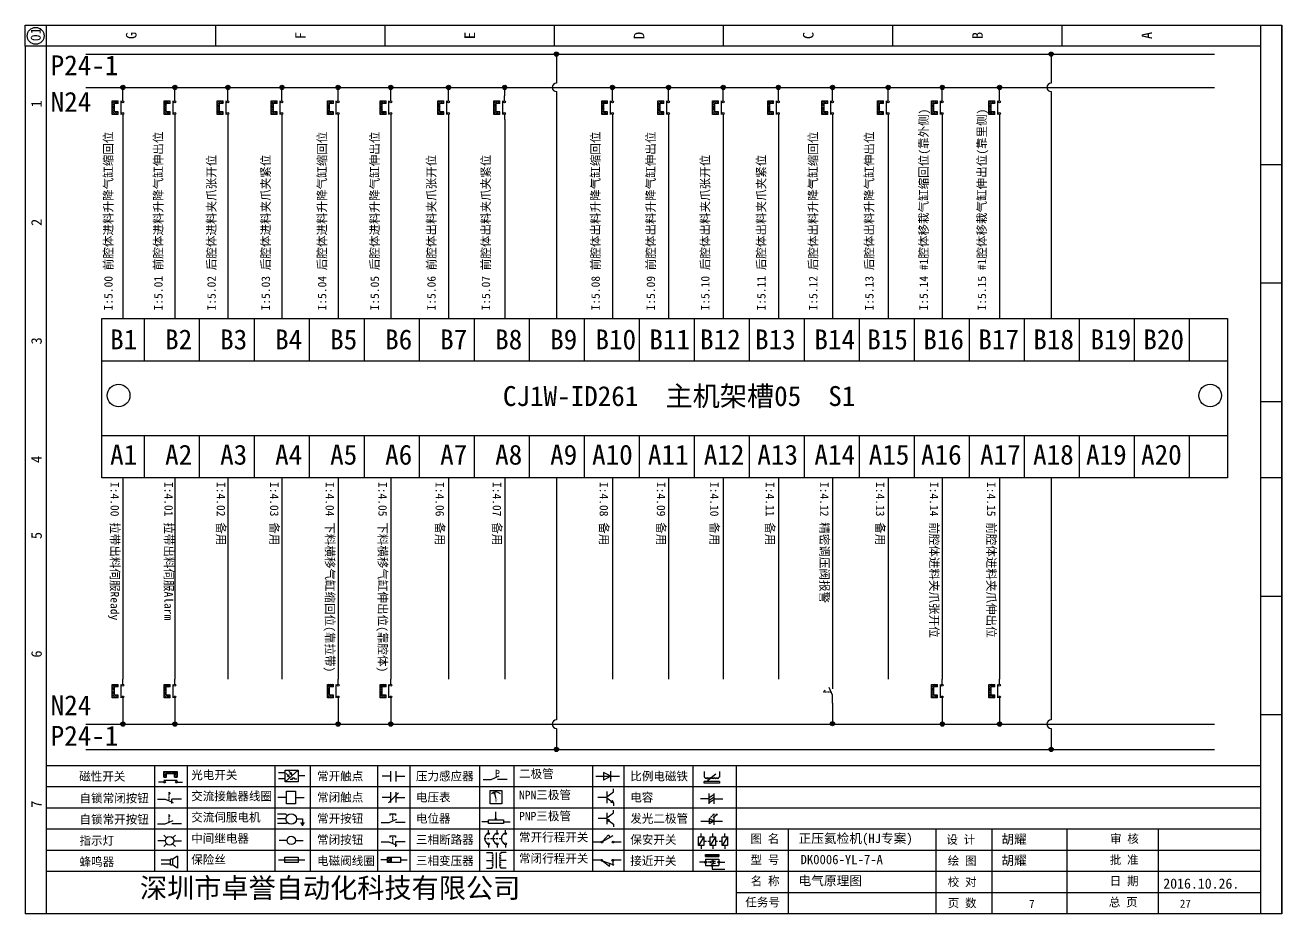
# Model space of a CAD drawing. Header units: millimetres. Extents: x -97 to 5214, y -62 to 3239.
# Drawn here: x 624 to 921, y 749.8 to 959.8 of the extents above; entities that cross this region are included whole.
import ezdxf

# ---------------------------------------------------------------- set-up
doc = ezdxf.new("R2010")
doc.units = ezdxf.units.MM
doc.styles.get("Standard").update_dxf_attribs({"font": 'SimSun.ttf'})
doc.styles.add('汉字', font='NSimSun.ttf')

# ---------------------------------------------------------------- blocks, each defined once
blk = doc.blocks.new('磁性开关')
at = {"linetype": 'ByBlock'}
h = blk.add_hatch(dxfattribs=at)
h.set_pattern_fill('ANSI31', color=256, scale=0.1, style=0)
h.paths.add_polyline_path([(-1907.69, -775.29), (-1910.88, -775.29), (-1910.88, -776.69), (-1910.25, -776.69), (-1910.25, -775.79), (-1908.31, -775.79), (-1908.31, -776.69), (-1907.69, -776.69)])
for p, q in [((-1910.91, -777.81), (-1912.09, -777.81)), ((-1910.88, -776.69), (-1910.88, -775.29)), ((-1910.88, -775.29), (-1907.69, -775.29)), ((-1910.88, -776.69), (-1910.25, -776.69)), ((-1910.88, -777.39), (-1907.69, -777.39)), ((-1910.25, -776.69), (-1910.25, -775.79)), ((-1910.25, -775.79), (-1908.31, -775.79)), ((-1908.31, -776.69), (-1908.31, -775.79)), ((-1908.31, -776.69), (-1907.69, -776.69)), ((-1907.69, -775.29), (-1907.69, -776.69)), ((-1907.66, -777.81), (-1906.48, -777.81))]:
    blk.add_line(p, q, dxfattribs=at)
for centre in [(-1910.68, -777.81), (-1907.88, -777.81)]:
    blk.add_circle(centre, 0.225, dxfattribs=at)
blk = doc.blocks.new('*U75')
at = {"linetype": 'ByBlock'}
for p, q in [((-1909.23, -780.45), (-1909.23, -780.67)), ((-1909.23, -780.45), (-1908.92, -780.84)), ((-1909.23, -780.84), (-1909.23, -781.05)), ((-1911.92, -782.07), (-1910.06, -782.07)), ((-1910.06, -782.07), (-1908.18, -782.88)), ((-1909.23, -781.23), (-1909.23, -781.44)), ((-1909.23, -781.61), (-1909.23, -781.83)), ((-1909.23, -782), (-1909.23, -782.21)), ((-1909.23, -782.38), (-1909.23, -782.43)), ((-1908.52, -783.07), (-1908.52, -782.07)), ((-1906.25, -782.07), (-1908.52, -782.07))]:
    blk.add_line(p, q, dxfattribs=at)
blk = doc.blocks.new('*U76')
at = {"linetype": 'ByBlock'}
for p, q in [((-1911.92, -792.89), (-1910.06, -792.89)), ((-1910.06, -792.89), (-1908.18, -792.08)), ((-1908.88, -791.17), (-1909.23, -790.71)), ((-1909.23, -790.71), (-1909.23, -790.92)), ((-1909.23, -791.09), (-1909.23, -791.31)), ((-1909.23, -791.48), (-1909.23, -791.69)), ((-1909.23, -791.86), (-1909.23, -792.08)), ((-1909.23, -792.25), (-1909.23, -792.47)), ((-1906.25, -792.89), (-1908.52, -792.89))]:
    blk.add_line(p, q, dxfattribs=at)
blk = doc.blocks.new('蜂鸣器')
at = {"linetype": 'ByBlock'}
for p, q in [((-1907.17, -795.53), (-1908.25, -796.26)), ((-1907.17, -795.53), (-1907.17, -798.41)), ((-1908.8, -796.48), (-1911.01, -796.48)), ((-1908.8, -797.46), (-1911.01, -797.46)), ((-1908.25, -796.26), (-1908.8, -796.26)), ((-1908.8, -797.68), (-1908.8, -796.26)), ((-1908.25, -797.68), (-1908.8, -797.68)), ((-1908.25, -797.68), (-1908.25, -796.26)), ((-1907.17, -798.41), (-1908.25, -797.68))]:
    blk.add_line(p, q, dxfattribs=at)
blk = doc.blocks.new('指示灯')
at = {"linetype": 'ByBlock'}
for p, q in [((-1854.25, -776.92), (-1856.06, -776.92)), ((-1854.62, -775.59), (-1853.97, -776.23)), ((-1854.62, -778.25), (-1853.97, -777.61)), ((-1851.9, -775.59), (-1852.54, -776.23)), ((-1851.9, -778.25), (-1852.54, -777.61)), ((-1852.26, -776.92), (-1850.45, -776.92))]:
    blk.add_line(p, q, dxfattribs=at)
blk.add_circle((-1853.26, -776.92), 0.992, dxfattribs=at)
blk = doc.blocks.new('光电开关')
at = {"linetype": 'ByBlock'}
h = blk.add_hatch(dxfattribs=at)
h.set_pattern_fill('ANSI31', color=256, scale=0.01, style=0)
h.set_pattern_definition([(45, (0.172267, 0), (-0.0224506403, 0.0224506403), [])])
h.paths.add_polyline_path([(-1882.44, -776.34), (-1882.5, -775.91), (-1882.68, -776.07)])
h.paths.add_polyline_path([(-1882.44, -776.34), (-1882.68, -776.07), (-1882.86, -776.23)])
h.paths.add_polyline_path([(-1883.11, -776.45), (-1883.29, -776.61), (-1883.05, -776.88)])
h.paths.add_polyline_path([(-1883.29, -776.61), (-1883.47, -776.77), (-1883.05, -776.88)])
for p, q in [((-1884.01, -775.96), (-1885.56, -775.96)), ((-1884.01, -777.39), (-1885.56, -777.39)), ((-1880.91, -775.3), (-1884.01, -778.05)), ((-1883.75, -776.09), (-1883.05, -776.88)), ((-1883.11, -776.45), (-1883.47, -776.77)), ((-1883.05, -776.88), (-1883.47, -776.77)), ((-1883.14, -775.55), (-1882.44, -776.34)), ((-1883.05, -776.88), (-1883.11, -776.45)), ((-1882.5, -775.91), (-1882.86, -776.23)), ((-1882.44, -776.34), (-1882.86, -776.23)), ((-1882.78, -777.47), (-1882.23, -777.47)), ((-1882.44, -776.34), (-1882.5, -775.91)), ((-1882.23, -777.47), (-1882.23, -777.14)), ((-1882.23, -777.14), (-1881.78, -777.14)), ((-1881.78, -777.47), (-1881.78, -777.14)), ((-1881.23, -777.47), (-1881.78, -777.47)), ((-1879.37, -776.67), (-1880.91, -776.67))]:
    blk.add_line(p, q, dxfattribs=at)
blk.add_lwpolyline([(-1884.01, -775.3), (-1880.91, -775.3), (-1880.91, -778.05), (-1884.01, -778.05)], close=True, dxfattribs=at)
blk = doc.blocks.new('交流接触器线圈')
at = {"linetype": 'ByBlock'}
for p, q in [((-1880.82, -781.77), (-1882.87, -781.77)), ((-1878.72, -781.77), (-1876.67, -781.77))]:
    blk.add_line(p, q, dxfattribs=at)
blk.add_lwpolyline([(-1880.82, -780.28), (-1878.72, -780.28), (-1878.72, -783.26), (-1880.82, -783.26)], close=True, dxfattribs=at)
blk = doc.blocks.new('交流伺服电机')
at = {"linetype": 'ByBlock'}
for p, q in [((-1880.97, -785.75), (-1882.94, -785.75)), ((-1880.97, -786.85), (-1882.94, -786.85)), ((-1880.97, -785.75), (-1880.65, -786.03)), ((-1878.49, -786.85), (-1877.07, -786.85)), ((-1877.07, -786.85), (-1877.07, -787.72)), ((-1880.97, -787.94), (-1882.94, -787.94)), ((-1880.97, -787.94), (-1880.65, -787.67)), ((-1877.54, -787.72), (-1876.59, -787.72)), ((-1877.38, -788.01), (-1876.75, -788.01)), ((-1877.23, -788.29), (-1876.9, -788.29))]:
    blk.add_line(p, q, dxfattribs=at)
blk.add_circle((-1879.73, -786.85), 1.24, dxfattribs=at)
blk = doc.blocks.new('中间继电器')
at = {"linetype": 'ByBlock'}
for p, q in [((-1880.72, -791.92), (-1882.54, -791.92)), ((-1878.74, -791.92), (-1876.92, -791.92))]:
    blk.add_line(p, q, dxfattribs=at)
blk.add_circle((-1879.73, -791.92), 0.992, dxfattribs=at)
blk = doc.blocks.new('保险丝')
at = {"linetype": 'ByBlock'}
blk.add_line((-1882.72, -796.49), (-1876.55, -796.49), dxfattribs=at)
blk.add_lwpolyline([(-1881.2, -795.86), (-1878.06, -795.86), (-1878.06, -797.12), (-1881.2, -797.12)], close=True, dxfattribs=at)
blk = doc.blocks.new('常开按钮')
at = {"linetype": 'ByBlock'}
for p, q in [((-1910.06, -787.73), (-1908.18, -786.93)), ((-1909.9, -785.68), (-1908.56, -785.68)), ((-1909.9, -785.68), (-1909.9, -786.07)), ((-1909.23, -785.68), (-1909.23, -785.89)), ((-1909.23, -786.06), (-1909.23, -786.28)), ((-1909.23, -786.45), (-1909.23, -786.67)), ((-1909.23, -786.84), (-1909.23, -787.05)), ((-1908.56, -785.68), (-1908.56, -786.07)), ((-1911.92, -787.73), (-1910.06, -787.73)), ((-1909.23, -787.22), (-1909.23, -787.38)), ((-1906.25, -787.73), (-1908.52, -787.73))]:
    blk.add_line(p, q, dxfattribs=at)
blk = doc.blocks.new('常开触点')
at = {"linetype": 'ByBlock'}
for p, q in [((-1853.82, -782.99), (-1853.82, -780.56)), ((-1852.6, -782.99), (-1852.6, -780.56)), ((-1853.82, -781.77), (-1855.88, -781.77)), ((-1852.6, -781.77), (-1850.55, -781.77))]:
    blk.add_line(p, q, dxfattribs=at)
blk = doc.blocks.new('常闭触点')
at = {"linetype": 'ByBlock'}
for p, q in [((-1853.82, -786.77), (-1855.88, -786.77)), ((-1852.01, -785.66), (-1854.43, -788.1)), ((-1853.82, -787.99), (-1853.82, -785.56)), ((-1852.6, -787.99), (-1852.6, -785.56)), ((-1852.6, -786.77), (-1850.55, -786.77))]:
    blk.add_line(p, q, dxfattribs=at)
blk = doc.blocks.new('常闭按钮')
at = {"linetype": 'ByBlock'}
for p, q in [((-1856.13, -792.28), (-1854.28, -792.28)), ((-1854.28, -792.28), (-1852.4, -793.09)), ((-1854.11, -790.83), (-1852.77, -790.83)), ((-1854.11, -790.83), (-1854.11, -791.22)), ((-1853.44, -790.83), (-1853.44, -791.04)), ((-1853.44, -791.21), (-1853.44, -791.43)), ((-1853.44, -791.6), (-1853.44, -791.82)), ((-1853.44, -791.99), (-1853.44, -792.2)), ((-1853.44, -792.37), (-1853.44, -792.53)), ((-1852.77, -790.83), (-1852.77, -791.22)), ((-1850.47, -792.28), (-1852.73, -792.28)), ((-1852.73, -792.28), (-1852.73, -793.43))]:
    blk.add_line(p, q, dxfattribs=at)
blk = doc.blocks.new('电磁阀线圈')
at = {"linetype": 'ByBlock'}
for p, q in [((-1854.61, -795.92), (-1853.75, -797.16)), ((-1853.75, -795.92), (-1854.61, -797.16)), ((-1853.75, -795.92), (-1853.75, -797.16)), ((-1854.61, -796.54), (-1856.17, -796.54)), ((-1851.53, -796.54), (-1849.97, -796.54))]:
    blk.add_line(p, q, dxfattribs=at)
blk.add_lwpolyline([(-1854.61, -795.92), (-1851.53, -795.92), (-1851.53, -797.16), (-1854.61, -797.16)], close=True, dxfattribs=at)
blk = doc.blocks.new('电压表')
at = {"linetype": 'ByBlock'}
for p, q in [((-1814.84, -780.75), (-1814.91, -781.13)), ((-1814.6, -781.05), (-1814.91, -781.13)), ((-1814.84, -780.75), (-1814.46, -782.26)), ((-1814.84, -780.75), (-1814.6, -781.05))]:
    blk.add_line(p, q, dxfattribs=at)
blk.add_lwpolyline([(-1815.84, -780.34), (-1813.07, -780.34), (-1813.07, -783.49), (-1815.84, -783.49)], close=True, dxfattribs=at)
blk.add_arc((-1814.46, -782.26), 1.56, 46.8313, 133.1687, dxfattribs=at)
at = {"linetype": 'ByBlock', "insert": (-1814.7, -782.39), "char_height": 0.75, "width": 0.6768, "attachment_point": 1}
blk.add_mtext('V', dxfattribs=at)
blk = doc.blocks.new('电位器')
at = {"linetype": 'ByBlock'}
for p, q in [((-1814.45, -787.3), (-1814.62, -786.96)), ((-1814.62, -786.96), (-1814.27, -786.96)), ((-1814.45, -787.3), (-1814.45, -785.39)), ((-1814.45, -787.3), (-1814.27, -786.96)), ((-1816.21, -787.75), (-1817.79, -787.75)), ((-1812.68, -787.75), (-1811.1, -787.75))]:
    blk.add_line(p, q, dxfattribs=at)
blk.add_lwpolyline([(-1816.21, -787.3), (-1812.68, -787.3), (-1812.68, -788.2), (-1816.21, -788.2)], close=True, dxfattribs=at)
blk = doc.blocks.new('三相断路器')
at = {"linetype": 'ByBlock'}
for p, q in [((-1816.17, -790.33), (-1816.17, -789.7)), ((-1814.17, -790.33), (-1814.17, -789.7)), ((-1812.18, -790.33), (-1812.18, -789.7)), ((-1817.14, -791.74), (-1816.72, -791.74)), ((-1816.45, -791.74), (-1816.03, -791.74)), ((-1815.76, -791.74), (-1815.34, -791.74)), ((-1815.07, -791.74), (-1814.65, -791.74)), ((-1814.38, -791.74), (-1813.96, -791.74)), ((-1813.69, -791.74), (-1813.27, -791.74)), ((-1816.17, -793.19), (-1816.17, -793.83)), ((-1814.17, -793.19), (-1814.17, -793.83)), ((-1812.18, -793.19), (-1812.18, -793.83))]:
    blk.add_line(p, q, dxfattribs=at)
for centre in [(-1816.17, -790.55), (-1816.17, -792.98), (-1814.17, -790.55), (-1814.17, -792.98), (-1812.18, -790.55), (-1812.18, -792.98)]:
    blk.add_circle(centre, 0.219, dxfattribs=at)
for centre in [(-1815.81, -791.74), (-1813.82, -791.74), (-1811.83, -791.74)]:
    blk.add_arc(centre, 1.32, 115.5791, 244.4209, dxfattribs=at)
blk = doc.blocks.new('三相变压器')
at = {"linetype": 'ByBlock'}
for p, q in [((-1816.69, -795.03), (-1815.37, -795.03)), ((-1815.37, -795.03), (-1815.37, -795.24)), ((-1814.34, -798.7), (-1814.34, -795.04)), ((-1812, -795.03), (-1813.32, -795.03)), ((-1813.32, -795.03), (-1813.32, -795.24)), ((-1816.69, -796.87), (-1815.37, -796.87)), ((-1816.69, -798.71), (-1815.37, -798.71)), ((-1815.37, -798.71), (-1815.37, -798.5)), ((-1812, -796.87), (-1813.32, -796.87)), ((-1813.32, -798.71), (-1813.32, -798.5)), ((-1812, -798.71), (-1813.32, -798.71))]:
    blk.add_line(p, q, dxfattribs=at)
for centre, start, end in [((-1815.37, -795.51), 270, 90), ((-1815.37, -796.06), 270, 90), ((-1813.32, -795.51), 90, 270), ((-1813.32, -796.06), 90, 270), ((-1815.37, -796.6), 270, 90), ((-1815.37, -797.14), 270, 90), ((-1815.37, -797.68), 270, 90), ((-1815.37, -798.23), 270, 90), ((-1813.32, -796.6), 90, 270), ((-1813.32, -797.14), 90, 270), ((-1813.32, -797.68), 90, 270), ((-1813.32, -798.23), 90, 270)]:
    blk.add_arc(centre, 0.271, start, end, dxfattribs=at)
blk = doc.blocks.new('压力感应器')
at = {"linetype": 'ByBlock'}
for p, q in [((-1817.44, -777.73), (-1815.59, -777.73)), ((-1815.59, -777.73), (-1813.71, -776.93)), ((-1811.78, -777.73), (-1814.05, -777.73))]:
    blk.add_line(p, q, dxfattribs=at)
at = {"linetype": 'ByBlock', "insert": (-1814.65, -775.48), "char_height": 1.68, "width": 1.2242, "attachment_point": 1}
blk.add_mtext('{\\fNSimSun|b0|i0|c134|p49;P}', dxfattribs=at)
blk = doc.blocks.new('二极管')
at = {"linetype": 'ByBlock'}
for p, q in [((-1787.52, -776.77), (-1781.92, -776.77)), ((-1783.97, -776.77), (-1785.69, -775.9)), ((-1785.69, -775.9), (-1785.69, -777.65)), ((-1783.97, -776.77), (-1785.69, -777.65)), ((-1783.97, -777.99), (-1783.97, -775.56))]:
    blk.add_line(p, q, dxfattribs=at)
blk = doc.blocks.new('NPN三极管')
at = {"linetype": 'ByBlock'}
for p, q in [((-1785.73, -780.61), (-1785.73, -783.32)), ((-1785.73, -781.82), (-1784.15, -780.66)), ((-1784.15, -780.66), (-1784.15, -779.98)), ((-1785.73, -781.97), (-1787.81, -781.97)), ((-1785.73, -782.11), (-1784.15, -783.27)), ((-1784.41, -782.73), (-1784.74, -783.18)), ((-1784.15, -783.27), (-1784.74, -783.18)), ((-1784.15, -783.27), (-1784.41, -782.73)), ((-1784.15, -783.27), (-1784.15, -783.96))]:
    blk.add_line(p, q, dxfattribs=at)
blk = doc.blocks.new('PNP三极管')
at = {"linetype": 'ByBlock'}
for p, q in [((-1784.9, -786.74), (-1786.98, -786.74)), ((-1784.9, -785.38), (-1784.9, -788.09)), ((-1784.9, -786.59), (-1783.32, -785.43)), ((-1784.9, -786.88), (-1783.32, -788.04)), ((-1784.9, -786.88), (-1784.31, -786.97)), ((-1784.9, -786.88), (-1784.64, -787.42)), ((-1784.31, -786.97), (-1784.64, -787.42)), ((-1783.32, -785.43), (-1783.32, -784.75)), ((-1783.32, -788.04), (-1783.32, -788.73))]:
    blk.add_line(p, q, dxfattribs=at)
blk = doc.blocks.new('常开行程开关')
at = {"linetype": 'ByBlock'}
for p, q in [((-1786.29, -792.3), (-1788.01, -792.3)), ((-1785.89, -792.17), (-1784.52, -790.62)), ((-1785.89, -792.17), (-1783.43, -790.72)), ((-1784.52, -790.62), (-1784.19, -791.17)), ((-1781.48, -792.3), (-1783.21, -792.3))]:
    blk.add_line(p, q, dxfattribs=at)
for centre in [(-1786.07, -792.3), (-1783.42, -792.3)]:
    blk.add_circle(centre, 0.219, dxfattribs=at)
blk = doc.blocks.new('常闭行程开关')
at = {"linetype": 'ByBlock'}
for p, q in [((-1786.34, -796.62), (-1788.07, -796.62)), ((-1785.93, -796.72), (-1783.25, -797.7)), ((-1785.93, -796.72), (-1784.3, -798)), ((-1784.3, -798), (-1784.08, -797.4)), ((-1783.48, -796.84), (-1783.48, -797.85)), ((-1781.54, -796.62), (-1783.26, -796.62))]:
    blk.add_line(p, q, dxfattribs=at)
for centre in [(-1786.12, -796.62), (-1783.48, -796.62)]:
    blk.add_circle(centre, 0.219, dxfattribs=at)
blk = doc.blocks.new('电容')
at = {"linetype": 'ByBlock'}
for p, q in [((-1756.08, -782.99), (-1756.08, -780.56)), ((-1754.86, -780.79), (-1756.08, -781.55)), ((-1754.86, -782.99), (-1754.86, -780.56)), ((-1756.08, -781.77), (-1758.13, -781.77)), ((-1754.86, -781.44), (-1756.08, -782.2)), ((-1754.86, -781.99), (-1756.08, -782.75)), ((-1754.86, -781.77), (-1752.81, -781.77))]:
    blk.add_line(p, q, dxfattribs=at)
blk = doc.blocks.new('发光二极管')
at = {"linetype": 'ByBlock'}
for p, q in [((-1758.01, -786.77), (-1752.89, -786.77)), ((-1754.84, -786.77), (-1756.04, -786.16)), ((-1756.04, -786.16), (-1756.04, -787.39)), ((-1754.84, -786.77), (-1756.04, -787.39)), ((-1755.78, -785.92), (-1754.89, -785.14)), ((-1754.89, -785.14), (-1755.2, -785.22)), ((-1755.2, -785.22), (-1755.01, -785.43)), ((-1755.08, -785.92), (-1754.18, -785.14)), ((-1754.89, -785.14), (-1755.01, -785.43)), ((-1754.84, -787.63), (-1754.84, -785.92)), ((-1754.18, -785.14), (-1754.49, -785.22)), ((-1754.49, -785.22), (-1754.31, -785.43)), ((-1754.18, -785.14), (-1754.31, -785.43))]:
    blk.add_line(p, q, dxfattribs=at)
blk = doc.blocks.new('比例电磁阀')
at = {"linetype": 'ByBlock'}
for p, q in [((-1757.26, -775.38), (-1757.26, -776.71)), ((-1757.26, -776.71), (-1757.05, -776.71)), ((-1753.6, -777.73), (-1757.25, -777.73)), ((-1757.25, -778.13), (-1757.25, -777.73)), ((-1753.6, -778.13), (-1757.25, -778.13)), ((-1754.5, -775.98), (-1756.35, -777.44)), ((-1756.35, -777.44), (-1756.25, -777.25)), ((-1756.35, -777.44), (-1756.15, -777.38)), ((-1756.15, -777.38), (-1756.25, -777.25)), ((-1753.58, -776.71), (-1753.8, -776.71)), ((-1753.6, -777.73), (-1753.6, -778.13)), ((-1753.58, -775.38), (-1753.58, -776.71))]:
    blk.add_line(p, q, dxfattribs=at)
for centre in [(-1756.78, -776.71), (-1756.24, -776.71), (-1755.7, -776.71), (-1755.15, -776.71), (-1754.61, -776.71), (-1754.07, -776.71)]:
    blk.add_arc(centre, 0.271, 180, 0, dxfattribs=at)
blk = doc.blocks.new('保安开关')
at = {"linetype": 'ByBlock'}
for p, q in [((-1757.96, -790.79), (-1757.96, -789.97)), ((-1755.17, -790.79), (-1755.17, -789.97)), ((-1752.39, -790.79), (-1752.39, -789.97)), ((-1757.33, -790.79), (-1758.6, -792.81)), ((-1757.96, -792.81), (-1757.96, -793.62)), ((-1757.33, -791.8), (-1756.72, -791.8)), ((-1756.35, -791.8), (-1755.89, -791.8)), ((-1754.54, -790.79), (-1755.81, -792.81)), ((-1755.17, -792.81), (-1755.17, -793.62)), ((-1754.52, -791.8), (-1754.06, -791.8)), ((-1753.69, -791.8), (-1753.08, -791.8)), ((-1751.75, -790.79), (-1753.02, -792.81)), ((-1752.39, -792.81), (-1752.39, -793.62))]:
    blk.add_line(p, q, dxfattribs=at)
for points in [[(-1758.6, -790.79), (-1757.33, -790.79), (-1757.33, -792.81), (-1758.6, -792.81)], [(-1755.81, -790.79), (-1754.54, -790.79), (-1754.54, -792.81), (-1755.81, -792.81)], [(-1753.02, -790.79), (-1751.75, -790.79), (-1751.75, -792.81), (-1753.02, -792.81)]]:
    blk.add_lwpolyline(points, close=True, dxfattribs=at)
blk = doc.blocks.new('接近开关')
at = {"linetype": 'ByBlock'}
h = blk.add_hatch(dxfattribs=at)
h.set_pattern_fill('ANSI31', color=256, scale=0.01, style=0)
h.set_pattern_definition([(45, (-89.131516, -30.795668), (-0.0224506403, 0.0224506403), [])])
h.paths.add_polyline_path([(-1513.76, -1123.35), (-1513.76, -1122.85), (-1516.96, -1122.85), (-1516.96, -1123.35)])
for p, q in [((-1517.18, -1124.71), (-1518.36, -1124.71)), ((-1516.96, -1123.35), (-1516.96, -1122.85)), ((-1516.96, -1122.85), (-1513.76, -1122.85)), ((-1516.96, -1123.35), (-1513.76, -1123.35)), ((-1516.96, -1123.95), (-1513.76, -1123.95)), ((-1516.96, -1123.95), (-1516.96, -1125.47)), ((-1516.96, -1125.47), (-1513.76, -1125.47)), ((-1515.91, -1124.71), (-1516.45, -1124.71)), ((-1515.11, -1124.31), (-1515.91, -1124.71)), ((-1515.11, -1125.11), (-1515.91, -1124.71)), ((-1515.33, -1124.53), (-1515.17, -1124.53)), ((-1515.33, -1124.88), (-1515.17, -1124.88)), ((-1515.25, -1124.45), (-1515.25, -1124.61)), ((-1515.11, -1124.31), (-1515.11, -1125.11)), ((-1515.11, -1124.48), (-1514.58, -1124.48)), ((-1515.11, -1124.94), (-1514.58, -1124.94)), ((-1513.76, -1122.85), (-1513.76, -1123.35)), ((-1513.76, -1123.95), (-1513.76, -1125.47)), ((-1513.54, -1124.71), (-1512.36, -1124.71)), ((-1515.36, -1125.69), (-1515.36, -1126.36)), ((-1515.36, -1126.36), (-1512.36, -1126.36))]:
    blk.add_line(p, q, dxfattribs=at)
for centre in [(-1516.96, -1124.71), (-1515.36, -1125.47), (-1513.76, -1124.71)]:
    blk.add_circle(centre, 0.225, dxfattribs=at)

msp = doc.modelspace()

# ---------------------------------------------------------------- hatches: boundary and pattern name
at = {"lineweight": -2}
h = msp.add_hatch(color=0, dxfattribs=at)
edge = h.paths.add_edge_path()
edge.add_arc((749.59, 952.967), 0.5, 0, 360)
h = msp.add_hatch(color=0, dxfattribs=at)
edge = h.paths.add_edge_path()
edge.add_arc((866.52, 952.967), 0.5, 0, 360)
h = msp.add_hatch(color=0, dxfattribs=at)
edge = h.paths.add_edge_path()
edge.add_arc((647.152, 945.095), 0.5, 0, 360)
h = msp.add_hatch(color=0, dxfattribs=at)
edge = h.paths.add_edge_path()
edge.add_arc((659.432, 945.095), 0.5, 0, 360)
h = msp.add_hatch(color=0, dxfattribs=at)
edge = h.paths.add_edge_path()
edge.add_arc((671.96, 945.095), 0.5, 0, 360)
h = msp.add_hatch(color=0, dxfattribs=at)
edge = h.paths.add_edge_path()
edge.add_arc((684.735, 945.095), 0.5, 0, 360)
h = msp.add_hatch(color=0, dxfattribs=at)
edge = h.paths.add_edge_path()
edge.add_arc((698.007, 945.095), 0.5, 0, 360)
h = msp.add_hatch(color=0, dxfattribs=at)
edge = h.paths.add_edge_path()
edge.add_arc((710.452, 945.095), 0.5, 0, 360)
h = msp.add_hatch(color=0, dxfattribs=at)
edge = h.paths.add_edge_path()
edge.add_arc((724.096, 945.095), 0.5, 0, 360)
h = msp.add_hatch(color=0, dxfattribs=at)
edge = h.paths.add_edge_path()
edge.add_arc((737.368, 945.095), 0.5, 0, 360)
h = msp.add_hatch(color=0, dxfattribs=at)
edge = h.paths.add_edge_path()
edge.add_arc((762.829, 945.095), 0.5, 0, 360)
h = msp.add_hatch(color=0, dxfattribs=at)
edge = h.paths.add_edge_path()
edge.add_arc((776.101, 945.095), 0.5, 0, 360)
h = msp.add_hatch(color=0, dxfattribs=at)
edge = h.paths.add_edge_path()
edge.add_arc((789.028, 945.095), 0.5, 0, 360)
h = msp.add_hatch(color=0, dxfattribs=at)
edge = h.paths.add_edge_path()
edge.add_arc((802.052, 945.095), 0.5, 0, 360)
h = msp.add_hatch(color=0, dxfattribs=at)
edge = h.paths.add_edge_path()
edge.add_arc((814.859, 945.095), 0.5, 0, 360)
h = msp.add_hatch(color=0, dxfattribs=at)
edge = h.paths.add_edge_path()
edge.add_arc((828.007, 945.095), 0.5, 0, 360)
h = msp.add_hatch(color=0, dxfattribs=at)
edge = h.paths.add_edge_path()
edge.add_arc((840.798, 945.095), 0.5, 0, 360)
h = msp.add_hatch(color=0, dxfattribs=at)
edge = h.paths.add_edge_path()
edge.add_arc((854.337, 945.095), 0.5, 0, 360)
h = msp.add_hatch(color=0, dxfattribs=at)
edge = h.paths.add_edge_path()
edge.add_arc((647.152, 794.649), 0.5, 0, 360)
h = msp.add_hatch(color=0, dxfattribs=at)
edge = h.paths.add_edge_path()
edge.add_arc((659.432, 794.649), 0.5, 0, 360)
h = msp.add_hatch(color=0, dxfattribs=at)
edge = h.paths.add_edge_path()
edge.add_arc((698.007, 794.649), 0.5, 0, 360)
h = msp.add_hatch(color=0, dxfattribs=at)
edge = h.paths.add_edge_path()
edge.add_arc((710.452, 794.649), 0.5, 0, 360)
h = msp.add_hatch(color=0, dxfattribs=at)
edge = h.paths.add_edge_path()
edge.add_arc((814.842, 794.76), 0.5, 0, 360)
h = msp.add_hatch(color=0, dxfattribs=at)
edge = h.paths.add_edge_path()
edge.add_arc((840.798, 794.649), 0.5, 0, 360)
h = msp.add_hatch(color=0, dxfattribs=at)
edge = h.paths.add_edge_path()
edge.add_arc((854.337, 794.649), 0.5, 0, 360)
h = msp.add_hatch(color=0, dxfattribs=at)
edge = h.paths.add_edge_path()
edge.add_arc((749.59, 788.658), 0.5, 0, 360)
h = msp.add_hatch(color=0, dxfattribs=at)
edge = h.paths.add_edge_path()
edge.add_arc((866.52, 788.658), 0.5, 0, 360)

# ---------------------------------------------------------------- linework, layer by layer
at = {"linetype": 'ByBlock'}
for p, q in [((624.041, 959.814), (921.041, 959.814)), ((624.041, 954.814), (624.041, 959.814)), ((629.041, 959.814), (629.041, 749.814)), ((921.041, 959.814), (921.041, 749.814)), ((921.041, 749.814), (921.041, 959.814)), ((624.041, 954.814), (624.041, 769.814)), ((916.041, 784.814), (629.041, 784.814)), ((916.041, 779.814), (629.041, 779.814)), ((916.041, 774.814), (629.041, 774.814)), ((624.041, 769.814), (624.041, 749.814)), ((916.041, 769.814), (629.041, 769.814)), ((916.041, 764.814), (629.041, 764.814)), ((916.041, 759.814), (629.041, 759.814)), ((916.041, 754.814), (792.064, 754.814)), ((921.041, 749.814), (624.041, 749.814))]:
    msp.add_line(p, q, dxfattribs=at)
at = {"color": 0, "lineweight": -2}
for p, q in [((638.349, 952.967), (905.102, 952.967)), ((749.59, 952.967), (749.59, 946.095)), ((866.52, 952.967), (866.52, 946.095)), ((638.349, 945.095), (840.798, 945.095)), ((647.152, 943.122), (647.152, 945.095)), ((659.432, 943.122), (659.432, 945.095)), ((671.96, 943.122), (671.96, 945.095)), ((684.735, 943.122), (684.735, 945.095)), ((698.007, 943.122), (698.007, 945.095)), ((710.452, 943.122), (710.452, 945.095)), ((724.096, 943.122), (724.096, 945.095)), ((737.368, 943.122), (737.368, 945.095)), ((762.829, 943.122), (762.829, 945.095)), ((776.101, 943.122), (776.101, 945.095)), ((789.028, 943.122), (789.028, 945.095)), ((802.052, 943.122), (802.052, 945.095)), ((814.859, 943.122), (814.859, 945.095)), ((828.007, 943.122), (828.007, 945.095)), ((840.798, 945.095), (905.102, 945.095)), ((840.798, 943.122), (840.798, 945.095)), ((854.337, 943.122), (854.337, 945.095)), ((749.59, 944.095), (749.59, 890.518)), ((866.52, 944.095), (866.52, 890.518)), ((647.152, 937.511), (647.152, 890.518)), ((659.432, 937.511), (659.432, 890.518)), ((671.96, 937.511), (671.96, 890.518)), ((684.735, 937.511), (684.735, 890.518)), ((698.007, 937.511), (698.007, 890.518)), ((710.452, 937.511), (710.452, 890.518)), ((724.096, 937.511), (724.096, 890.518)), ((737.368, 937.511), (737.368, 890.518)), ((762.829, 937.511), (762.829, 890.518)), ((776.101, 937.511), (776.101, 890.518)), ((789.028, 937.511), (789.028, 890.518)), ((802.052, 937.511), (802.052, 890.518)), ((814.859, 937.511), (814.859, 890.518)), ((828.007, 937.511), (828.007, 890.518)), ((840.798, 937.511), (840.798, 890.518)), ((854.337, 937.511), (854.337, 890.518)), ((652.147, 890.518), (652.147, 880.518)), ((665.147, 890.518), (665.147, 880.518)), ((678.147, 890.518), (678.147, 880.518)), ((691.147, 890.518), (691.147, 880.518)), ((704.147, 890.518), (704.147, 880.518)), ((717.147, 890.518), (717.147, 880.518)), ((730.147, 890.518), (730.147, 880.518)), ((743.147, 890.518), (743.147, 880.518)), ((756.147, 890.518), (756.147, 880.518)), ((769.147, 890.518), (769.147, 880.518)), ((782.147, 890.518), (782.147, 880.518)), ((795.147, 890.518), (795.147, 880.518)), ((808.147, 890.518), (808.147, 880.518)), ((821.147, 890.518), (821.147, 880.518)), ((834.147, 890.518), (834.147, 880.518)), ((847.147, 890.518), (847.147, 880.518)), ((860.147, 890.518), (860.147, 880.518)), ((873.147, 890.518), (873.147, 880.518)), ((886.147, 890.518), (886.147, 880.518)), ((899.147, 890.518), (899.147, 880.518)), ((642.147, 880.518), (908.168, 880.518)), ((642.147, 862.814), (908.168, 862.814)), ((652.147, 862.814), (652.147, 852.814)), ((665.147, 862.814), (665.147, 852.814)), ((678.147, 862.814), (678.147, 852.814)), ((691.147, 862.814), (691.147, 852.814)), ((704.147, 862.814), (704.147, 852.814)), ((717.147, 862.814), (717.147, 852.814)), ((730.147, 862.814), (730.147, 852.814)), ((743.147, 862.814), (743.147, 852.814)), ((756.147, 862.814), (756.147, 852.814)), ((769.147, 862.814), (769.147, 852.814)), ((782.147, 862.814), (782.147, 852.814)), ((795.147, 862.814), (795.147, 852.814)), ((808.147, 862.814), (808.147, 852.814)), ((821.147, 862.814), (821.147, 852.814)), ((834.147, 862.814), (834.147, 852.814)), ((847.147, 862.814), (847.147, 852.814)), ((860.147, 862.814), (860.147, 852.814)), ((873.147, 862.814), (873.147, 852.814)), ((886.147, 862.814), (886.147, 852.814)), ((899.147, 862.814), (899.147, 852.814)), ((647.152, 852.809), (647.152, 805.263)), ((659.432, 852.809), (659.432, 805.263)), ((671.96, 852.809), (671.96, 805.263)), ((684.735, 852.809), (684.735, 805.263)), ((698.007, 852.809), (698.007, 805.263)), ((710.452, 852.809), (710.452, 805.263)), ((724.096, 852.809), (724.096, 805.263)), ((737.368, 852.809), (737.368, 805.263)), ((749.59, 852.814), (749.59, 795.649)), ((762.829, 852.809), (762.829, 805.263)), ((776.101, 852.809), (776.101, 805.263)), ((789.028, 852.809), (789.028, 805.263)), ((802.052, 852.809), (802.052, 805.263)), ((814.859, 852.809), (814.859, 805.263)), ((828.007, 852.809), (828.007, 805.263)), ((840.798, 852.809), (840.798, 805.263)), ((854.337, 852.809), (854.337, 805.263)), ((866.52, 852.777), (866.52, 795.649)), ((647.152, 799.652), (647.152, 794.649)), ((659.432, 799.652), (659.432, 794.649)), ((698.007, 799.652), (698.007, 794.649)), ((710.452, 799.652), (710.452, 794.649)), ((814.859, 799.597), (814.859, 794.649)), ((840.798, 799.652), (840.798, 794.649)), ((854.337, 799.652), (854.337, 794.649)), ((638.349, 794.649), (905.102, 794.649)), ((749.59, 793.649), (749.59, 788.658)), ((866.52, 793.649), (866.52, 788.658)), ((638.349, 788.658), (905.102, 788.658)), ((654.62, 784.814), (654.62, 759.814)), ((662.296, 784.814), (662.296, 759.814)), ((683.086, 784.814), (683.086, 759.814)), ((691.44, 784.814), (691.44, 759.814)), ((707.294, 784.814), (707.294, 759.814)), ((714.943, 784.814), (714.943, 759.814)), ((731.435, 784.814), (731.435, 759.814)), ((739.537, 784.814), (739.537, 759.814)), ((758.156, 784.814), (758.156, 759.814)), ((765.516, 784.814), (765.516, 759.814)), ((781.826, 784.814), (781.826, 759.814)), ((792.064, 784.814), (792.064, 749.899)), ((804.385, 769.814), (804.385, 749.899)), ((839.256, 769.814), (839.256, 749.814)), ((852.52, 769.814), (852.52, 749.814)), ((870.212, 769.814), (870.212, 749.814)), ((891.823, 769.814), (891.823, 749.814))]:
    msp.add_line(p, q, dxfattribs=at)
at = {"linetype": 'ByBlock'}
for points in [[(669.041, 959.814), (669.041, 954.814)], [(709.041, 959.814), (709.041, 954.814)], [(749.041, 959.814), (749.041, 954.814)], [(789.041, 959.814), (789.041, 954.814)], [(829.041, 959.814), (829.041, 954.814)], [(869.041, 959.814), (869.041, 954.814)], [(916.041, 749.814), (916.041, 959.814)], [(916.041, 954.814), (624.041, 954.814)], [(921.041, 926.814), (916.041, 926.814)], [(921.041, 898.814), (916.041, 898.814)], [(921.041, 870.814), (916.041, 870.814)], [(921.041, 852.814), (916.041, 852.814)], [(921.041, 824.814), (916.041, 824.814)], [(921.041, 796.814), (916.041, 796.814)]]:
    msp.add_lwpolyline(points, dxfattribs=at)
at = {"color": 0, "lineweight": -2}
msp.add_lwpolyline([(642.147, 890.518), (908.168, 890.518), (908.168, 852.814), (642.147, 852.814)], close=True, dxfattribs=at)
at = {"linetype": 'ByBlock'}
msp.add_circle((626.529, 957.287), 2, dxfattribs=at)
at = {"color": 0, "lineweight": -2}
for centre, radius in [((749.59, 952.967), 0.5), ((866.52, 952.967), 0.5), ((647.152, 945.095), 0.5), ((659.432, 945.095), 0.5), ((671.96, 945.095), 0.5), ((684.735, 945.095), 0.5), ((698.007, 945.095), 0.5), ((710.452, 945.095), 0.5), ((724.096, 945.095), 0.5), ((737.368, 945.095), 0.5), ((762.829, 945.095), 0.5), ((776.101, 945.095), 0.5), ((789.028, 945.095), 0.5), ((802.052, 945.095), 0.5), ((814.859, 945.095), 0.5), ((828.007, 945.095), 0.5), ((840.798, 945.095), 0.5), ((854.337, 945.095), 0.5), ((646.137, 872.297), 2.672), ((904.09, 872.297), 2.672), ((647.152, 794.649), 0.5), ((659.432, 794.649), 0.5), ((698.007, 794.649), 0.5), ((710.452, 794.649), 0.5), ((814.842, 794.76), 0.5), ((840.798, 794.649), 0.5), ((854.337, 794.649), 0.5), ((749.59, 788.658), 0.5), ((866.52, 788.658), 0.5)]:
    msp.add_circle(centre, radius, dxfattribs=at)
for centre in [(749.59, 945.095), (866.52, 945.095), (749.59, 794.649), (866.52, 794.649)]:
    msp.add_arc(centre, 1, 90, 270, dxfattribs=at)

# ---------------------------------------------------------------- block references
at = {"linetype": 'ByBlock', "rotation": 90}
for name, p in [('磁性开关', (-130.661, 2849.599)), ('磁性开关', (-118.382, 2849.599)), ('磁性开关', (-105.854, 2849.599)), ('磁性开关', (-93.078, 2849.599)), ('磁性开关', (-79.806, 2849.599)), ('磁性开关', (-67.361, 2849.599)), ('磁性开关', (-53.717, 2849.599)), ('磁性开关', (-40.445, 2849.599)), ('磁性开关', (-14.984, 2849.599)), ('磁性开关', (-1.712, 2849.599)), ('磁性开关', (11.215, 2849.599)), ('磁性开关', (24.239, 2849.599)), ('磁性开关', (37.045, 2849.599)), ('磁性开关', (50.193, 2849.599)), ('磁性开关', (62.985, 2849.599)), ('磁性开关', (76.524, 2849.599)), ('磁性开关', (-130.661, 2711.74)), ('磁性开关', (-118.382, 2711.74)), ('磁性开关', (-79.806, 2711.74)), ('磁性开关', (-67.361, 2711.74)), ('*U76', (21.97, 2711.516)), ('磁性开关', (62.985, 2711.74)), ('磁性开关', (76.524, 2711.74))]:
    msp.add_blockref(name, p, dxfattribs=at)
at = {"linetype": 'ByBlock'}
for name, p in [('磁性开关', (2567.683, 1558.774)), ('光电开关', (2569.493, 1559.083)), ('常开触点', (2564.308, 1564.112)), ('压力感应器', (2549.746, 1559.33)), ('二极管', (2546.409, 1559.088)), ('比例电磁阀', (2541.752, 1558.795)), ('*U75', (2567.229, 1558.991)), ('交流接触器线圈', (2566.653, 1559.083)), ('常闭触点', (2564.308, 1564.112)), ('电压表', (2549.746, 1559.33)), ('NPN三极管', (2547.234, 1559.317)), ('电容', (2541.752, 1558.795)), ('*U76', (2567.229, 1563.991)), ('交流伺服电机', (2566.653, 1559.083)), ('常开按钮', (2620.093, 1559.112)), ('电位器', (2549.746, 1559.33)), ('PNP三极管', (2546.409, 1559.088)), ('发光二极管', (2541.752, 1558.506)), ('三相断路器', (2549.746, 1559.33)), ('指示灯', (2511.443, 1543.991)), ('中间继电器', (2566.653, 1559.083)), ('常闭按钮', (2564.308, 1559.112)), ('常开行程开关', (2546.409, 1559.088)), ('保安开关', (2541.752, 1558.795)), ('蜂鸣器', (2567.229, 1558.991)), ('三相变压器', (2549.746, 1559.33)), ('接近开关', (2301.753, 1886.712)), ('保险丝', (2566.653, 1559.083)), ('电磁阀线圈', (2564.308, 1559.112)), ('常闭行程开关', (2546.409, 1559.088))]:
    msp.add_blockref(name, p, dxfattribs=at)

# ---------------------------------------------------------------- texts
at = {"linetype": 'ByBlock', "attachment_point": 1, "rotation": 90}
for s, insert, char_height, width in [('{\\fKaiTi_GB2312|b0|i0|c134|p0;01}', (625.329, 956.013), 2.4, 60.2542), ('{\\fKaiTi_GB2312|b0|i0|c134|p0;G}', (647.87, 956.522), 2.5, 5), ('{\\fKaiTi_GB2312|b0|i0|c134|p0;F}', (687.87, 956.522), 2.5, 5), ('{\\fKaiTi_GB2312|b0|i0|c134|p0;E}', (727.87, 956.522), 2.5, 5), ('{\\fKaiTi_GB2312|b0|i0|c134|p0;D}', (767.87, 956.522), 2.5, 5), ('{\\fKaiTi_GB2312|b0|i0|c134|p0;C}', (807.87, 956.522), 2.5, 5), ('{\\fKaiTi_GB2312|b0|i0|c134|p0;B}', (847.87, 956.522), 2.5, 5), ('{\\fKaiTi_GB2312|b0|i0|c134|p0;A}', (887.87, 956.522), 2.5, 5), ('{\\fKaiTi_GB2312|b0|i0|c134|p49;1}', (625.469, 940.359), 2.5, 11.7517), ('{\\fKaiTi_GB2312|b0|i0|c134|p49;2}', (625.469, 912.359), 2.5, 11.7517), ('{\\fKaiTi_GB2312|b0|i0|c134|p49;3}', (625.469, 884.359), 2.5, 11.7517), ('{\\fKaiTi_GB2312|b0|i0|c134|p49;4}', (625.469, 856.359), 2.5, 11.7517), ('{\\fKaiTi_GB2312|b0|i0|c134|p49;5}', (625.469, 838.359), 2.5, 11.7517), ('{\\fKaiTi_GB2312|b0|i0|c134|p49;6}', (625.469, 810.359), 2.5, 11.7517), ('{\\fKaiTi_GB2312|b0|i0|c134|p49;7}', (625.469, 774.852), 2.5, 11.7517)]:
    msp.add_mtext(s, dxfattribs=dict(at, insert=insert, char_height=char_height, width=width))
at = {"color": 0, "lineweight": -2, "attachment_point": 1}
for s, insert, char_height, width in [('P24-1', (630.071, 952.686), 4.7064, 14.27309), ('N24', (630.071, 944.042), 4.7064, 14.27309), ('B1', (644.12, 887.905), 4.7064, 7.20347), ('B2', (657.12, 887.905), 4.7064, 7.20347), ('B3', (670.12, 887.905), 4.7064, 7.20347), ('B4', (683.12, 887.905), 4.7064, 7.20347), ('B5', (696.12, 887.905), 4.7064, 7.20347), ('B6', (709.12, 887.905), 4.7064, 7.20347), ('B7', (722.12, 887.905), 4.7064, 7.20347), ('B8', (735.12, 887.905), 4.7064, 7.20347), ('B9', (748.12, 887.905), 4.7064, 7.20347), ('B10', (758.819, 887.905), 4.7064, 7.20347), ('B11', (771.564, 887.905), 4.7064, 7.20347), ('B12', (783.542, 887.905), 4.7064, 7.20347), ('B13', (796.542, 887.905), 4.7064, 7.20347), ('B14', (810.564, 887.905), 4.7064, 7.20347), ('B15', (823.053, 887.905), 4.7064, 7.20347), ('B16', (836.308, 887.905), 4.7064, 7.20347), ('B17', (849.308, 887.905), 4.7064, 7.20347), ('B18', (862.308, 887.905), 4.7064, 7.20347), ('B19', (875.819, 887.905), 4.7064, 7.20347), ('B20', (888.308, 887.905), 4.7064, 7.20347), ('CJ1W-ID261  主机架槽05  S1', (736.944, 874.521), 4.70644, 101.14575), ('A1', (644.12, 860.668), 4.7064, 7.20347), ('A2', (657.12, 860.668), 4.7064, 7.20347), ('A3', (670.12, 860.668), 4.7064, 7.20347), ('A4', (683.12, 860.668), 4.7064, 7.20347), ('A5', (696.12, 860.668), 4.7064, 7.20347), ('A6', (709.12, 860.668), 4.7064, 7.20347), ('A7', (722.12, 860.668), 4.7064, 7.20347), ('A8', (735.12, 860.668), 4.7064, 7.20347), ('A9', (748.12, 860.668), 4.7064, 7.20347), ('A10', (758.022, 860.668), 4.7064, 7.20347), ('A11', (771.222, 860.668), 4.7064, 7.20347), ('A12', (784.422, 860.668), 4.7064, 7.20347), ('A13', (797.083, 860.668), 4.7064, 7.20347), ('A14', (810.563, 860.668), 4.7064, 7.20347), ('A15', (823.403, 860.668), 4.7064, 7.20347), ('A16', (835.764, 860.668), 4.7064, 7.20347), ('A17', (849.722, 860.668), 4.7064, 7.20347), ('A18', (862.243, 860.668), 4.7064, 7.20347), ('A19', (874.764, 860.668), 4.7064, 7.20347), ('A20', (887.764, 860.668), 4.7064, 7.20347), ('N24', (630.071, 801.466), 4.7064, 14.27309), ('P24-1', (630.071, 794.244), 4.7064, 14.27309), ('深圳市卓誉自动化科技有限公司', (651.174, 758.286), 4.70644, 96.11383)]:
    msp.add_mtext(s, dxfattribs=dict(at, insert=insert, char_height=char_height, width=width))
at = {"color": 0, "lineweight": -2, "char_height": 2, "width": 71.79445, "attachment_point": 1}
for s, insert, rotation in [('I:5.14 #1腔体移栽气缸缩回位(靠外侧)', (835.398, 892.389), 90), ('I:5.15 #1腔体移栽气缸伸出位(靠里侧)', (849.135, 892.389), 90), ('I:5.00 前腔体进料升降气缸缩回位', (642.715, 892.389), 90), ('I:5.01 前腔体进料升降气缸伸出位', (654.52, 892.389), 90), ('I:5.04 后腔体进料升降气缸缩回位', (693.216, 892.389), 90), ('I:5.05 后腔体进料升降气缸伸出位', (705.654, 892.389), 90), ('I:5.08 前腔体出料升降气缸缩回位', (757.843, 892.389), 90), ('I:5.09 前腔体出料升降气缸伸出位', (770.903, 892.389), 90), ('I:5.12 后腔体出料升降气缸缩回位', (809.279, 892.389), 90), ('I:5.13 后腔体出料升降气缸伸出位', (822.539, 892.389), 90), ('I:5.02 后腔体进料夹爪张开位', (667.083, 892.389), 90), ('I:5.03 后腔体进料夹爪夹紧位', (679.898, 892.389), 90), ('I:5.06 前腔体出料夹爪张开位', (719.065, 892.389), 90), ('I:5.07 前腔体出料夹爪夹紧位', (731.924, 892.389), 90), ('I:5.10 后腔体出料夹爪张开位', (783.762, 892.389), 90), ('I:5.11 后腔体出料夹爪夹紧位', (797.022, 892.389), 90), ('I:4.00 拉带出料伺服Ready', (646.232, 851.874), 270), ('I:4.01 拉带出料伺服Alarm', (658.97, 851.874), 270), ('{\\C1;I:4.02 备用}', (671.322, 851.874), 270), ('{\\C1;I:4.03 备用}', (683.931, 851.874), 270), ('I:4.04 下料横移气缸缩回位(靠拉带)', (697.055, 851.874), 270), ('I:4.05 下料横移气缸伸出位(靠腔体)', (709.535, 851.874), 270), ('{\\C1;I:4.06 备用}', (723.045, 851.874), 270), ('{\\C1;I:4.07 备用}', (736.554, 851.874), 270), ('{\\C1;I:4.08 备用}', (761.826, 851.874), 270), ('{\\C1;I:4.09 备用}', (775.336, 851.874), 270), ('{\\C1;I:4.10 备用}', (787.945, 851.874), 270), ('{\\C1;I:4.11 备用}', (801.068, 851.874), 270), ('{\\C1;I:4.12 精密调压阀报警}', (813.935, 851.874), 270), ('{\\C1;I:4.13 备用}', (827.113, 851.874), 270), ('I:4.14 前腔体进料夹爪张开位', (839.851, 851.874), 270), ('I:4.15 前腔体进料夹爪伸出位', (853.361, 851.874), 270)]:
    msp.add_mtext(s, dxfattribs=dict(at, insert=insert, rotation=rotation))
at = {"char_height": 2, "attachment_point": 1, "style": '汉字'}
for s, insert in [('{\\fKaiTi_GB2312|b0|i0|c134|p49;二极管}', (740.77, 783.907)), ('{\\fKaiTi_GB2312|b0|i0|c134|p49;磁性开关}', (636.815, 783.285)), ('{\\fKaiTi_GB2312|b0|i0|c134|p49;光电开关}', (663.291, 783.623)), ('{\\fKaiTi_GB2312|b0|i0|c134|p49;常开触点}', (693.044, 783.336)), ('{\\fKaiTi_GB2312|b0|i0|c134|p49;压力感应器}', (716.404, 783.345)), ('{\\fKaiTi_GB2312|b0|i0|c134|p49;比例电磁铁}', (767.059, 783.335)), ('{\\fKaiTi_GB2312|b0|i0|c134|p49;自锁常闭按钮}', (636.896, 778.129)), ('{\\fKaiTi_GB2312|b0|i0|c134|p49;交流接触器线圈}', (663.291, 778.623)), ('{\\fKaiTi_GB2312|b0|i0|c134|p49;常闭触点}', (693.044, 778.336)), ('{\\fKaiTi_GB2312|b0|i0|c134|p49;电压表}', (716.404, 778.345)), ('{\\fKaiTi_GB2312|b0|i0|c134|p49;NPN三极管}', (740.77, 778.907)), ('{\\fKaiTi_GB2312|b0|i0|c134|p49;电容}', (767.059, 778.335)), ('{\\fKaiTi_GB2312|b0|i0|c134|p49;自锁常开按钮}', (636.896, 773.129)), ('{\\fKaiTi_GB2312|b0|i0|c134|p49;交流伺服电机}', (663.291, 773.623)), ('{\\fKaiTi_GB2312|b0|i0|c134|p49;常开按钮}', (693.044, 773.336)), ('{\\fKaiTi_GB2312|b0|i0|c134|p49;电位器}', (716.404, 773.345)), ('{\\fKaiTi_GB2312|b0|i0|c134|p49;PNP三极管}', (740.77, 773.907)), ('{\\fKaiTi_GB2312|b0|i0|c134|p49;发光二极管}', (767.059, 773.335)), ('{\\fKaiTi_GB2312|b0|i0|c134|p49;指示灯}', (636.896, 768.129)), ('{\\fKaiTi_GB2312|b0|i0|c134|p49;中间继电器}', (663.291, 768.623)), ('{\\fKaiTi_GB2312|b0|i0|c134|p49;常闭按钮}', (693.044, 768.336)), ('{\\fKaiTi_GB2312|b0|i0|c134|p49;三相断路器}', (716.404, 768.345)), ('{\\fKaiTi_GB2312|b0|i0|c134|p49;常开行程开关}', (740.77, 768.907)), ('{\\fKaiTi_GB2312|b0|i0|c134|p49;保安开关}', (767.059, 768.335)), ('{\\fKaiTi_GB2312|b0|i0|c134|p0;图 名}', (795.458, 768.57)), ('{\\fKaiTi_GB2312|b0|i0|c134|p0;设 计}', (841.746, 768.354)), ('{\\fKaiTi_GB2312|b0|i0|c134|p0;审 核}', (880.426, 768.564)), ('{\\fKaiTi_GB2312|b0|i0|c134|p49;蜂鸣器}', (636.896, 763.129)), ('{\\fKaiTi_GB2312|b0|i0|c134|p49;保险丝}', (663.291, 763.623)), ('{\\fKaiTi_GB2312|b0|i0|c134|p49;电磁阀线圈}', (693.044, 763.336)), ('{\\fKaiTi_GB2312|b0|i0|c134|p49;三相变压器}', (716.404, 763.345)), ('{\\fKaiTi_GB2312|b0|i0|c134|p49;常闭行程开关}', (740.77, 763.907)), ('{\\fKaiTi_GB2312|b0|i0|c134|p49;接近开关}', (767.059, 763.335)), ('{\\fKaiTi_GB2312|b0|i0|c134|p0;型 号}', (795.458, 763.57)), ('{\\fKaiTi_GB2312|b0|i0|c134|p0;绘 图}', (842.075, 763.354)), ('{\\fKaiTi_GB2312|b0|i0|c134|p0;批 准}', (880.356, 763.564)), ('{\\fKaiTi_GB2312|b0|i0|c134|p0;名 称}', (795.509, 758.57)), ('{\\fKaiTi_GB2312|b0|i0|c134|p0;校 对}', (842.075, 758.354)), ('{\\fKaiTi_GB2312|b0|i0|c134|p0;日 期}', (880.356, 758.564)), ('{\\fKaiTi_GB2312|b0|i0|c134|p0;任务号}', (794.24, 753.564)), ('{\\fKaiTi_GB2312|b0|i0|c134|p0;页 数}', (842.075, 753.354)), ('{\\fKaiTi_GB2312|b0|i0|c134|p0;总 页}', (880.128, 753.564))]:
    msp.add_mtext(s, dxfattribs=dict(at, insert=insert))
at = {"char_height": 2.2, "width": 75.3177, "attachment_point": 1, "style": '汉字'}
for s, insert in [('正压氦检机(HJ专案)', (806.812, 768.755)), ('{\\fKaiTi_GB2312|b0|i0|c134|p49;DK0006-YL-7-A}', (807.29, 763.755))]:
    msp.add_mtext(s, dxfattribs=dict(at, insert=insert))
at = {"attachment_point": 1}
for s, insert, char_height, width in [('胡耀', (854.741, 768.568), 2.2, 75.3177), ('胡耀', (854.741, 763.568), 2.2, 75.3177), ('{\\fKaiTi_GB2312|b0|i0|c134|p49;电气原理图}', (806.807, 758.762), 2.2, 75.3177), ('{\\fKaiTi_GB2312|b0|i0|c134|p49;2016.10.26.}', (893.016, 758.172), 2.4, 60.2542), ('{\\fKaiTi_GB2312|b0|i0|c134|p49;7}', (861.304, 753.116), 1.92, 75.3177), ('{\\fKaiTi_GB2312|b0|i0|c134|p49;27}', (896.93, 753.169), 1.92, 75.3177)]:
    msp.add_mtext(s, dxfattribs=dict(at, insert=insert, char_height=char_height, width=width))

doc.saveas('drawing.dxf')
